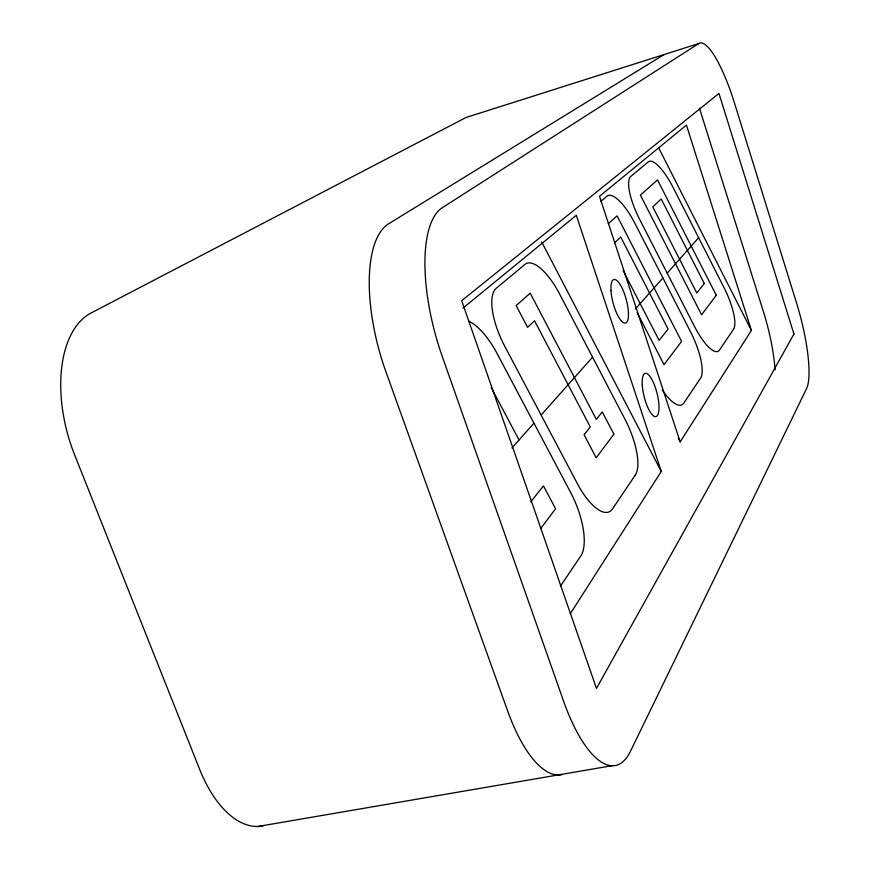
<?xml version="1.0" encoding="UTF-8"?>
<svg xmlns="http://www.w3.org/2000/svg" width="870" height="870" viewBox="0 0 870 870"><rect width="100%" height="100%" fill="white"/><g stroke="black" fill="none" stroke-linecap="round" stroke-linejoin="round"><path stroke-width="1.3" d="M570.231 613.85L661.265 471.431L576.31 215.292L462.949 308.132M680.166 441.873L751.408 330.426L686.441 125.106L599.506 196.294L680.166 441.873L678.295 438.252M560.4 586.239L580.725 556.06A52.82 21.032 67.3 0 0 570.47 492.126L497.031 353.405A53.255 21.587 65.1 0 0 468.908 321.237M540.944 528.221L555.593 508.754L543.456 485.906L530.776 501.859M511.951 447.93L533.962 423.157M541.129 415.077L592.568 357.168M635.317 309.035L662.918 277.965M667.192 273.147L698.643 237.738M614.35 243.045L620.734 237.042L668.095 329.077L659.123 340.366L623.159 270.624M608.293 223.677L617.069 215.88L681.58 341.388L664.038 364.671L637.144 312.591M600.996 201.209L606.966 196.239A40.814 12.648 64.6 0 1 635.024 223.59L690.562 331.872A40.433 12.43 65.8 0 1 700.524 378.243L683.842 403.006A42.141 13.496 66 0 1 662.277 390.032M698.817 43.522L442.275 207.734A121.18 45.294 74.7 0 0 442.188 356.254L563.532 701.024A118.233 41.521 78.8 0 0 630.456 751.321L806.566 388.607A72.373 16.171 75.5 0 0 796.561 303.054L734.476 103.019A74.396 16.845 74 0 0 698.817 43.522L465.972 117.515L91.024 313.015A111.969 62.586 74.3 0 0 74.505 454.553L199.567 769.123A109.609 57.659 81.2 0 0 262.816 825.989M664.125 54.549L388.575 223.829A119.766 48.154 74.7 0 0 385.78 371.338L507.841 711.442A116.906 44.174 79.1 0 0 561.596 774.746M257.748 826.5L611.708 765.763M491.18 387.52L519.042 439.948M541.673 241.925L661.265 471.431M658.492 147.498L751.408 330.426M775.072 369.88A71.873 17.357 75.5 0 0 763.414 311.634L701.013 113.165A73.863 18.074 73.9 0 0 699.393 108.152M793.94 333.993L596.472 688.409L461.698 300.694L718.946 93.427L793.94 333.993M635.296 475.074L612.534 508.852A49.503 18.531 66.9 0 1 577.147 483.22L504.72 346.173A49.938 18.977 64.9 0 1 496.324 288.209L525.012 264.36A47.567 17.215 64.8 0 1 559.801 294.364L625.019 419.34A47.143 16.845 66.5 0 1 635.296 475.074M733.551 329.208L719.577 349.957A38.476 11.266 65.6 0 1 694.554 326.544L639.602 219.283A38.835 11.451 64.5 0 1 630.837 176.392L648.324 161.863A37.399 10.614 64.5 0 1 673.206 187.681L723.894 287.394A37.051 10.451 65.5 0 1 733.551 329.208M613.894 434.184L596.189 457.805L584.085 434.782L590.284 426.974L534.528 320.78L527.59 327.337L516.171 305.631L530.189 293.157L596.331 419.362L602.247 411.923L613.894 434.184M716.271 295.289L701.59 314.788L640.407 195.108L657.513 179.894L716.271 295.289M704.298 283.522L696.783 292.972L652.804 206.864L661.2 198.98L704.298 283.522M642.288 385.399A22.283 6.666 76 0 0 655.947 416.61A22.283 6.666 76 0 0 653.566 382.909A22.283 6.666 76 0 0 642.288 385.399M610.979 290.7A22.511 6.808 75 0 0 625.073 323.096A22.511 6.808 75 0 0 622.985 290.036A22.511 6.808 75 0 0 610.979 290.7"/></g></svg>
